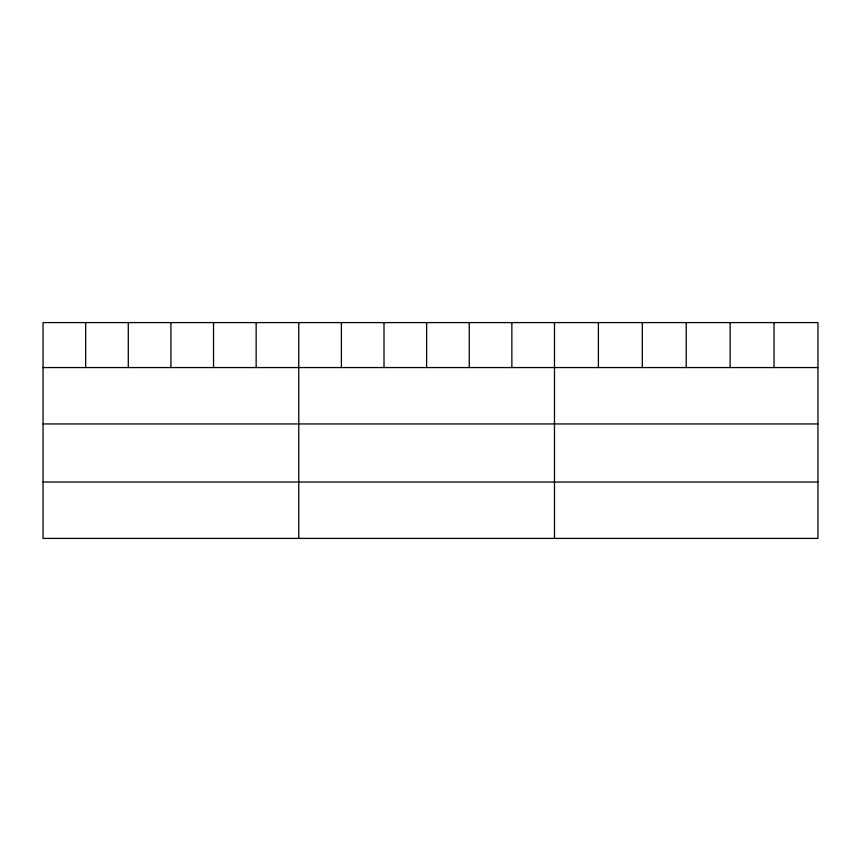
<?xml version="1.0" encoding="UTF-8"?>
<svg xmlns="http://www.w3.org/2000/svg" width="861" height="861" viewBox="0 0 861 861"><rect width="100%" height="100%" fill="white"/><g stroke="black" fill="none" stroke-linecap="round" stroke-linejoin="round"><path stroke-width="1.29" d="M817.95 367.561L817.95 538.405L43.05 538.405L43.05 322.595L817.95 322.595L817.95 367.561L43.05 367.561M43.05 423.946L817.95 423.946M43.05 482.031L817.95 482.031M774.039 322.595L774.039 367.561M730.128 322.595L730.128 367.561M686.217 322.595L686.217 367.561M642.306 322.595L642.306 367.561M598.395 322.595L598.395 367.561M554.484 322.595L554.484 538.405M511.864 322.595L511.864 367.561M469.245 322.595L469.245 367.561M426.625 322.595L426.625 367.561M384.006 322.595L384.006 367.561M341.386 322.595L341.386 367.561M298.767 322.595L298.767 538.405M256.147 322.595L256.147 367.561M213.528 322.595L213.528 367.561M170.909 322.595L170.909 367.561M128.289 322.595L128.289 367.561M85.669 322.595L85.669 367.561"/></g></svg>
